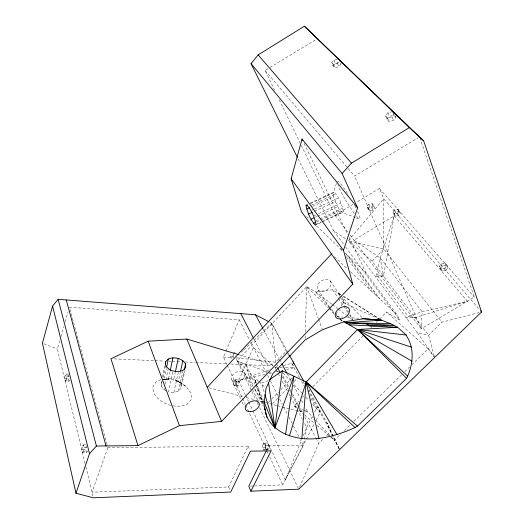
<?xml version="1.0" encoding="UTF-8"?>
<svg xmlns="http://www.w3.org/2000/svg" width="524" height="524" viewBox="0 0 524 524"><rect width="100%" height="100%" fill="white"/><g stroke="black" fill="none" stroke-linecap="round" stroke-linejoin="round"><path stroke-width="0.39" stroke-dasharray="2.62 1.97" d="M166.173 390.753L163.927 389.633L161.294 386.214L161.837 380.214M305.125 338.38L305.204 335.956M305.322 331.915L306.678 286.621L315.507 291.796L331.764 304.13M65.31 381.092L66.312 379.992L69.921 380.096L68.906 381.203L65.31 381.092L64.721 378.656L65.12 375.112L66.122 373.992L68.998 374.084M66.312 379.992L66.718 376.422L66.122 373.992M68.906 381.203L68.303 378.767L68.71 375.23L65.12 375.112M82.615 452.487L83.775 451.557L87.678 451.505L86.499 452.435L82.615 452.487L81.908 449.572L82.353 445.728L83.513 444.771L87.397 444.732M83.775 451.557L84.226 447.686L83.513 444.771M86.499 452.435L85.785 449.526L86.231 445.688L82.353 445.728M233.311 354.041L232.898 357.204L231.49 358.252L230.501 356.156L230.802 353.792M233.285 383.863L233.697 380.686L235.125 379.697L238.014 379.795L239.049 381.989L238.636 385.186L237.189 386.155L234.3 386.07L233.285 383.863L236.173 383.954L237.189 386.155M234.3 386.07L235.734 385.094L236.147 381.898L235.125 379.697M236.173 383.954L236.579 380.784L238.014 379.795M262.511 447.385L262.969 443.959L264.613 443.108L267.685 443.075L268.891 445.655L268.439 449.088L266.775 449.926L263.703 449.972L262.511 447.385L265.576 447.345L266.775 449.926M265.576 447.345L266.028 443.933L267.685 443.075M263.703 449.972L265.36 449.134L265.819 445.688L264.613 443.108M341.019 306.016L343.174 302.551L344.071 296.663L379.245 318.808L341.419 295.15M162.486 377.005L164.765 365.785M161.294 386.214L162.237 381.577M163.03 377.706L165.388 366.106M162.401 379.599L168.833 378.976L163.468 379.848L164.032 379.802L166.324 368.608M163.927 389.633L164.248 388.088M165.047 384.216L168.243 368.739M164.032 379.802L168.59 378.511L170.09 371.333M419.803 137.655L474.279 297.088L421.231 328.843L422.141 311.819L380.182 257.965L353.87 240.123L394.166 215.849L380.182 257.965L376.697 274.648L375.119 276.292L383.476 276.122L394.166 215.849L467.356 301.235L415.139 317.629L406.414 318.029L408.124 316.319L422.141 311.819L467.356 301.235M172.789 371.824L168.538 391.932L173.876 392.469L178.474 391.114L181.075 388.238L185.509 368.3M161.051 379.723A20.691 13.028 20.4 0 0 155.51 382.507L152.87 386.856L153.263 392.063C159.1 403.866 174.761 409.218 186.858 404.469L191.306 399.635L191.024 392.98L186.013 386.312L175.455 380.038L181.428 383.352L178.37 381.295L173.83 379.055L175.193 372.688M173.876 392.469L178.226 372.4M180.453 371.752L178.37 381.295L181.029 384.649L181.075 388.238M178.474 391.114L183.059 370.324M181.029 384.649L184.029 371.116M85.078 463.557L57.352 349.01L60.018 339.709M60.908 336.611L63.804 326.544M65.133 321.893L68.028 311.819M336.428 183.393L333.546 192.563M107.879 447.673L92.014 492.193L228.667 486.947L248.206 446.107L107.879 447.673L107.224 445.308M252.935 410.954L285.279 479.879L301.785 439.361M303.311 435.608L306.671 427.355L312.514 416.154M226.846 364.468L223.427 357.086L225.634 351.866M225.955 351.119L239.226 319.804L69.365 307.175L107.007 444.516M299.715 486.973L318.723 443.324L323.275 438.843M266.598 450.273L268.779 445.878L303.383 445.492L306.671 427.355L304.012 422.318M285.279 479.879L314.505 423.353M316.005 420.451L320.131 412.48L318.088 406.893L316.529 408.458L314.341 412.657M254.422 485.951L282.652 484.87L303.383 445.492L300.422 439.688M335.851 314.328L338.432 310.169M445.976 270.43L447.876 267.594L447.005 265.19L445.079 262.983L441.254 263.598L439.341 266.421L440.239 268.819L442.145 271.039L445.976 270.43L445.092 268.033L447.005 265.19M440.239 268.819L442.138 265.996L445.95 265.386L447.876 267.594M392.921 212.102L394.415 213.838L397.618 213.235L399.321 210.884L397.808 209.155L394.618 209.77L392.921 212.102L393.897 214.499L395.391 216.242L398.587 215.639L400.284 213.294L399.321 210.884M393.897 214.499L395.587 212.168L398.771 211.565L400.284 213.294M367.016 206.666L368.503 208.473L371.824 207.825L373.638 205.375L372.132 203.581L368.831 204.229L367.016 206.666L368.045 209.024L369.531 210.831L372.846 210.196L374.653 207.746L373.638 205.375M368.045 209.024L369.852 206.587L373.154 205.945L374.653 207.746M310.437 203.639L333.133 193.101L333.932 192.059C339.27 197.044 342.159 204.53 343.279 211.65L342.408 212.554L315.337 225.196M392.496 111.625L387.957 112.706L385.52 115.85L386.85 119.42L388.952 121.509L393.504 120.448L395.934 117.284L394.893 114.409M386.85 119.42L389.273 116.282L393.799 115.215L395.934 117.284M385.52 115.85L387.622 117.933L392.194 116.852L394.146 114.324M337.351 59.107L334.057 59.998L331.784 62.71L333.166 66.096L334.843 67.766L338.812 66.712L341.078 63.98L339.991 61.256M331.784 62.71L333.467 64.373L337.443 63.306L339.716 60.574M333.166 66.096L335.426 63.384L339.369 62.323L341.078 63.98M253.125 386.574L237.215 360.997L306.678 286.621L328.646 307.988M161.346 382.618L162.224 381.701M236.442 357.768L275.729 362.241L286.255 351.211L271.707 323.19L269.598 322.09M434.226 355.927L428.606 335.288L372.112 261.214L383.745 249.018L383.738 198.766L379.474 188.424L356.536 202.257M268.327 402.563L271.17 399.635M271.74 399.052L278.558 392.024M280.831 389.679L292.196 377.961M355.816 217.827L359.104 218.999L360.073 218.004L357.715 211.558M272.578 403.683L278.834 397.251M279.403 396.668L289.071 386.725M294.193 381.465L297.606 377.955M296.499 408.026L294.003 405.91L298.601 401.246M302.623 397.159L303.769 395.993M307.791 391.913L310.09 389.581M312.959 386.666L362.929 335.923M370.972 327.762L372.119 326.596M376.14 322.509L377.287 321.343M379.586 319.011L386.483 312.016L399.543 320.046L397.172 314.904L366.007 272.801L344.982 252.961M326.694 435.49L330.677 431.566L326.786 422.586L308.97 390.439M479.198 312.573L441.948 322.168L428.606 335.288L417.353 332.622L348.408 240.673L383.738 198.766L479.434 309.481M330.736 437.147L334.476 440.324L326.786 422.586L339.591 449.599L334.476 440.324L340.914 434.029M344.432 430.597L350.287 424.879M353.798 421.447L401.816 374.549M404.744 371.686L409.434 367.108M411.772 364.822L428.174 348.807L386.483 312.016M241.551 352.023L243.326 350.327M243.915 349.763L271.707 323.19L287.958 352.521M235.171 352.095L233.756 353.156L233.357 356.294L230.501 356.156M274.694 90.338L265.118 70.498L269.271 67.969M269.958 67.55L317.662 38.521M265.118 70.498L354.604 176.103L418.139 137.72M301.293 145.449L334.987 215.259L353.058 204.353M315.415 217.191L316.863 216.51M317.59 216.176L337.888 206.711C340.587 214.093 349.089 214.368 355.148 217.558M315.337 221.017L319.044 219.287M319.791 218.94L342.775 208.211M316.437 221.94L320.072 220.237M320.799 219.903L340.436 210.733M316.011 224.383L321.173 221.973M321.906 221.632L343.279 211.65M310.339 203.017L333.932 192.059M311.413 205.159L335.891 193.782M312.586 206.391L333.683 196.579L333.133 193.101M311.682 210.327L313.856 209.318M314.577 208.978L338.497 197.849M314.4 211.336L335.426 201.55L333.683 196.579M313.483 215.98L315.658 214.971M318.559 213.615L341.026 203.148M269.041 369.82L238.675 380.568L245.284 394.651M268.262 380.653L261.469 382.992L264.482 393.085M275.879 369.106L275.12 367.665L277.379 367.062M283.392 365.497L291.665 363.335L294.213 366.269M264.961 374.47L238.675 380.568L253.374 347.517L274.53 367.121M268.943 373.546L272.133 372.806M276.115 371.876L278.506 371.326M286.471 369.479L295.228 367.442M439.341 266.421L441.254 268.642L445.092 268.033M162.211 379.723L168.774 378.878M340.685 294.626L332.668 289.811L315.507 291.796L334.443 312.553M250.387 486.108L253.616 485.984M265.36 449.134L268.439 449.088M275.12 367.665L276.724 367.651M279.947 367.612L282.357 367.586M285.573 367.553L294.429 367.455M265.819 445.688L268.891 445.655M81.908 449.572L85.785 449.526M262.969 443.959L266.028 443.933M84.226 447.686L88.124 447.64M282.161 406.932L300.9 411.844L302.413 411.851M305.44 411.857L307.712 411.864L313.287 417.792M235.734 385.094L238.636 385.186M64.721 378.656L68.303 378.767M233.697 380.686L236.579 380.784M66.718 376.422L70.327 376.54M236.147 381.898L239.049 381.989M114.232 358.888L154.22 360.65M155.038 360.682L164.012 361.075M168.911 361.291L171.361 361.403M172.173 361.436L176.254 361.612M177.073 361.652L181.153 361.829M185.234 362.012L195.026 362.438M195.845 362.477L227.671 363.879M230.933 364.016L272.925 365.89M223.427 357.086L234.012 357.597M336.978 316.594L342.617 317.046M347.458 317.426L358.744 318.323M337.174 181.252L338.497 181.356L341.393 184.396L348.84 195.249M168.59 378.511L173.83 379.055M415.139 317.629L408.124 316.319L376.697 274.648L383.476 276.122L380.182 257.965M276.692 405.497L268.471 403.336M277.471 405.7L281.375 406.729M208.834 387.74L243.405 396.779M246.549 397.605L255.188 399.864M255.974 400.067L264.62 402.327M265.406 402.537L266.978 402.943M239.154 354.794L273.561 365.13M258.404 381.072L237.215 360.997L267.482 371.817M268.242 372.092L272.022 373.442M43.918 343.751L57.352 349.01M294.003 405.91L303.383 409.984M304.103 410.299L307.712 411.864L305.394 407.548M237.215 360.997L246.444 365.215L249.411 377.634L257.887 381.4M343.174 302.551L379.114 319.096M340.155 319.588L342.257 320.786M186.013 386.312L177.878 381.393A20.691 13.028 20.4 0 0 163.233 379.291M339.932 296.512L337.98 293.001L340.731 294.724M298.091 158.844L333.559 230.632L347.058 239.763M332.413 304.621L337.62 308.571M338.268 309.062L346.076 314.983M346.724 315.474L351.925 319.424M298.988 410.148L303.966 414.379M304.588 414.91L314.551 423.379M317.04 425.501L330.113 436.616M372.112 261.214L348.408 240.673L383.745 249.018L441.948 322.168M350.504 271.714L397.172 314.904M334.417 256.753L346.927 268.386M316.568 225.955L342.755 250.858M258.994 381.629L265.471 387.767M306.632 216.497L310.725 220.394M329.223 308.551L333.847 313.051M336.159 315.297L338.471 317.544M340.783 319.797L341.943 320.917M337.98 293.001L340.227 295.294M340.79 295.863L362.143 317.642M356.53 216.347L359.104 218.999M282.973 372.977L290.8 381.256M294.161 384.806L303.665 394.854M305.905 397.225L309.258 400.768M312.618 404.318L320.131 412.48M315.52 420.163L330.572 436.171M331.129 436.767L334.476 440.324M334.98 313.149L339.31 317.891M339.853 318.487L342.015 320.858M379.474 188.424L474.279 297.088M334.987 215.259L348.06 232.473M349.993 235.021L421.231 328.843L354.604 176.103M428.174 348.807L434.18 356.837M333.559 230.632L343.751 244.439M345.689 247.066L399.543 320.046M348.905 256.616L379.887 298.89M346.102 254.016L377.031 296.315M340.521 248.749L342.447 251.396M346.299 256.688L371.346 291.102M354.185 213.419L344.72 198.753M417.353 332.622L434.638 357.453M330.284 280.962L340.194 295.595M341.995 298.254L346.947 305.571M332.668 289.811L338.032 297.789M338.478 298.457L343.397 305.774M343.842 306.442L347.864 312.428M349.652 315.088L352.783 319.745L348.925 312.677M318.042 289.838L329.413 307.326M329.851 308.001L334.22 314.721M254.841 389.345L263.441 403.172M340.325 297.219L345.015 305.649M345.408 306.35L348.539 311.977M288.357 353.241L289.15 354.669M286.255 351.211L287.427 353.327M287.82 354.034L288.6 355.442M303.134 381.741L304.713 384.603M309.854 393.891L330.677 431.566L339.591 449.599M291.665 363.335L299.558 377.66M301.529 381.236L303.9 385.54M311.007 398.43L316.529 408.458M263.264 329.164L279.109 358.645M279.495 359.366L281.427 362.962M287.224 373.75L290.709 380.221M293.414 385.258L299.983 397.48M301.529 400.356L303.075 403.231M276.495 363.676L278.015 366.545M282.96 375.878L288.665 386.64M290.185 389.509L290.951 390.943M292.471 393.812L298.176 404.58M298.556 405.294L302.741 413.187M304.647 416.776L315.677 437.586M316.057 438.3L318.723 443.324M276.685 366.066L277.445 367.501M282.364 376.795L288.036 387.524M289.549 390.387L290.682 392.535M292.196 395.391L297.494 405.406M299.387 408.982L300.9 411.844M276.259 369.826L277.779 372.702M278.159 373.422L280.438 377.732M282.344 381.328L287.283 390.681M288.803 393.557L290.322 396.432M290.702 397.153L296.787 408.654M297.167 409.375L302.492 419.442M254.225 339.631L267.659 365.634M239.226 319.804L249.385 339.703M250.832 342.539L270.043 380.175M270.41 380.902L277.825 395.417M279.678 399.046L282.266 404.122M283.753 407.03L287.453 414.288M288.94 417.189L293.014 425.174M293.381 425.894L298.942 436.78M354.735 205.408L356.392 208.827M249.411 377.634L253.328 385.71M254.749 388.644L263.303 406.27M279.305 99.888L299.879 142.508M244.839 373.422A7.244 4.854 -25.8 0 1 236.789 381.891A7.244 4.854 -25.8 0 1 233.252 374.26A7.244 4.854 -25.8 0 1 244.839 373.422L252.136 388.572M252.483 389.293L257.697 400.113M235.997 358.409L255.738 399.557M257.146 402.491L258.208 404.698M259.616 407.639L298.752 489.193M304.136 143.419L347.726 234.575M349.135 237.516L366.007 272.801M335.426 201.55L337.888 206.711M245.632 395.391L248.415 401.319M248.762 402.059L252.588 410.213M268.779 445.878L270.77 450.136M227.193 365.208L242.258 397.709M242.599 398.45L245.337 404.358M245.677 405.098L268.275 453.849M269.644 456.804L282.652 484.87M231.772 379.684L240.837 399.347M242.18 402.262L244.191 406.631M246.444 365.215L255.162 384.537M255.496 385.284L262.531 400.886M248.206 446.107L249.804 449.703M368.503 208.473L369.531 210.831M368.831 204.229L369.852 206.587M371.824 207.825L372.846 210.196M372.132 203.581L373.154 205.945M256.02 383.227L255.024 380.129L256.262 383.123M257.507 386.116L263.402 400.336M394.415 213.838L395.391 216.242M333.467 64.373L334.843 67.766M334.057 59.998L335.426 63.384M394.618 209.77L395.587 212.168M337.443 63.306L338.812 66.712M397.618 213.235L398.587 215.639M397.808 209.155L398.771 211.565M228.667 486.947L230.128 490.588M441.254 268.642L442.145 271.039M387.622 117.933L388.952 121.509M441.254 263.598L442.138 265.996M387.957 112.706L389.273 116.282M392.194 116.852L393.504 120.448M445.079 262.983L445.95 265.386M306.678 286.621L318.271 318.389M318.546 319.149L322.136 328.98M392.758 112.346L393.799 115.215M255.024 380.129L256.066 383.182M256.328 383.948L262.576 402.275M256.269 384.007L262.747 404.181M85.851 466.74L93.03 496.398M271.707 323.19L275.729 362.241M344.713 198.747A22.702 2.803 59.3 0 1 337.908 184.815M322.122 291.462A7.572 5.319 -33.4 0 0 330.926 282.2A7.572 5.319 -33.4 0 0 319.378 282.462A7.572 5.319 -33.4 0 0 322.122 291.462"/><path stroke-width="0.79" d="M165.577 361.776L165.545 365.333C168.938 371.274 177.027 372.957 183.059 370.324L185.686 367.507L185.614 363.957C182.182 358.154 174.276 356.51 168.289 359.019L165.577 361.776L165.25 363.381M301.863 438.778L306.147 381.976L357.538 329.485L397.644 327.277L406.211 335.046L406.729 336.205C414.857 348.945 413.03 365.274 406.624 378.295L357.447 426.13L355.069 427.545C334.823 436.675 311.269 443.075 289.471 435.699C278.63 431.966 268.517 424.185 265.485 412.716M263.716 401.083L274.89 428.023L282.292 370.769L306.147 381.976L357.447 426.13M285.619 434.167L293.899 376.206L274.89 428.023L264.941 394.637M166.652 367.01L168.289 359.019M170.261 370.534L172.92 357.781M175.363 371.889L178.252 358.364M180.629 370.953L182.889 360.617M184.376 369.525L185.614 363.957M268.891 321.723L255.535 314.78L58.144 299.309L52.57 306.114L42.424 343.168L75.967 493.248L93.37 497.8L230.711 492.043L250.446 451.144L271.104 450.843L250.904 491.191L298.752 489.193L481.576 311.957L423.647 140.858L304.385 26.2L258.181 54.896L251.042 63.614L297.37 157.377M352.783 284.146L301.372 211.493L291.148 178.802L302.027 139.011L357.571 207.832L343.482 250.348L352.783 284.146L221.58 421.388L179.431 425.671L137.969 445.61L96.416 446.029L89.499 453.692L75.967 493.248M289.471 435.699L306.147 381.976L355.069 427.545M266.231 451.007L248.776 486.167L250.904 491.191M306.042 205.683L306.651 204.727C311.629 210.065 314.505 217.309 316.011 224.383L315.337 225.196C310.457 219.838 307.581 212.705 306.042 205.683L307.509 205.002M357.571 207.832L342.126 173.516L351.46 163.167L409.296 127.62L423.647 140.858M221.58 421.388L207.262 387.334L331.443 253.983M269.598 379.71L282.292 370.769M238.374 354.558L186.767 339.048L148.168 341.183L110.97 358.744L137.969 445.61M311.066 219.215L313.961 217.866M313.522 223.296L315.71 222.274M306.763 209.096L309.671 207.74M308.597 214.034L312.225 212.351M343.659 321.579L345.755 322.777L381.315 320.112L390.452 323.622L397.644 327.277L349.318 324.801M412.1 361.252L345.755 322.777L390.452 323.622M345.755 322.777L393.871 325.365L370.068 325.915L366.499 323.891M361.966 318.579L381.315 320.112L363.263 318.788L343.096 322.044L322.411 329.734L305.079 339.997L272.781 373.717L266.061 388.323L263.873 403.86L266.978 417.373M406.211 335.046L357.538 329.485L406.624 378.295M411.635 347.209L357.538 329.485L407.823 376.212M304.385 26.2L409.296 127.62M393.57 112.66L394.637 113.688M480.501 310.719L481.576 311.957M258.181 54.896L351.46 163.167M251.042 63.614L342.126 173.516M291.148 178.802L343.482 250.348M337.03 434.697L306.147 381.976L318.952 438.549M289.543 355.383L303.815 381.138M255.535 314.78L262.878 328.443M281.814 363.682L286.838 373.029M277.818 368.215L280.091 372.505M240.785 313.621L253.478 338.183M264.725 409.211L265.439 410.678L264.397 407.626M302.027 139.011L302.734 140.478M186.767 339.048L207.262 387.334M293.113 361.829L293.905 363.931M148.168 341.183L179.431 425.671M66.266 299.964L106.018 445.957M58.144 299.309L96.416 446.029M52.57 306.114L89.499 453.692M268.602 383.057L274.89 428.023M340.128 318.978A7.88 5.312 -33.2 0 0 349.384 309.468A7.88 5.312 -33.2 0 0 337.502 309.933A7.88 5.312 -33.2 0 0 340.128 318.978M250.655 411.661A7.526 4.827 -26.1 0 0 259.085 402.995A7.526 4.827 -26.1 0 0 247.151 404.07A7.526 4.827 -26.1 0 0 250.655 411.661"/></g></svg>
